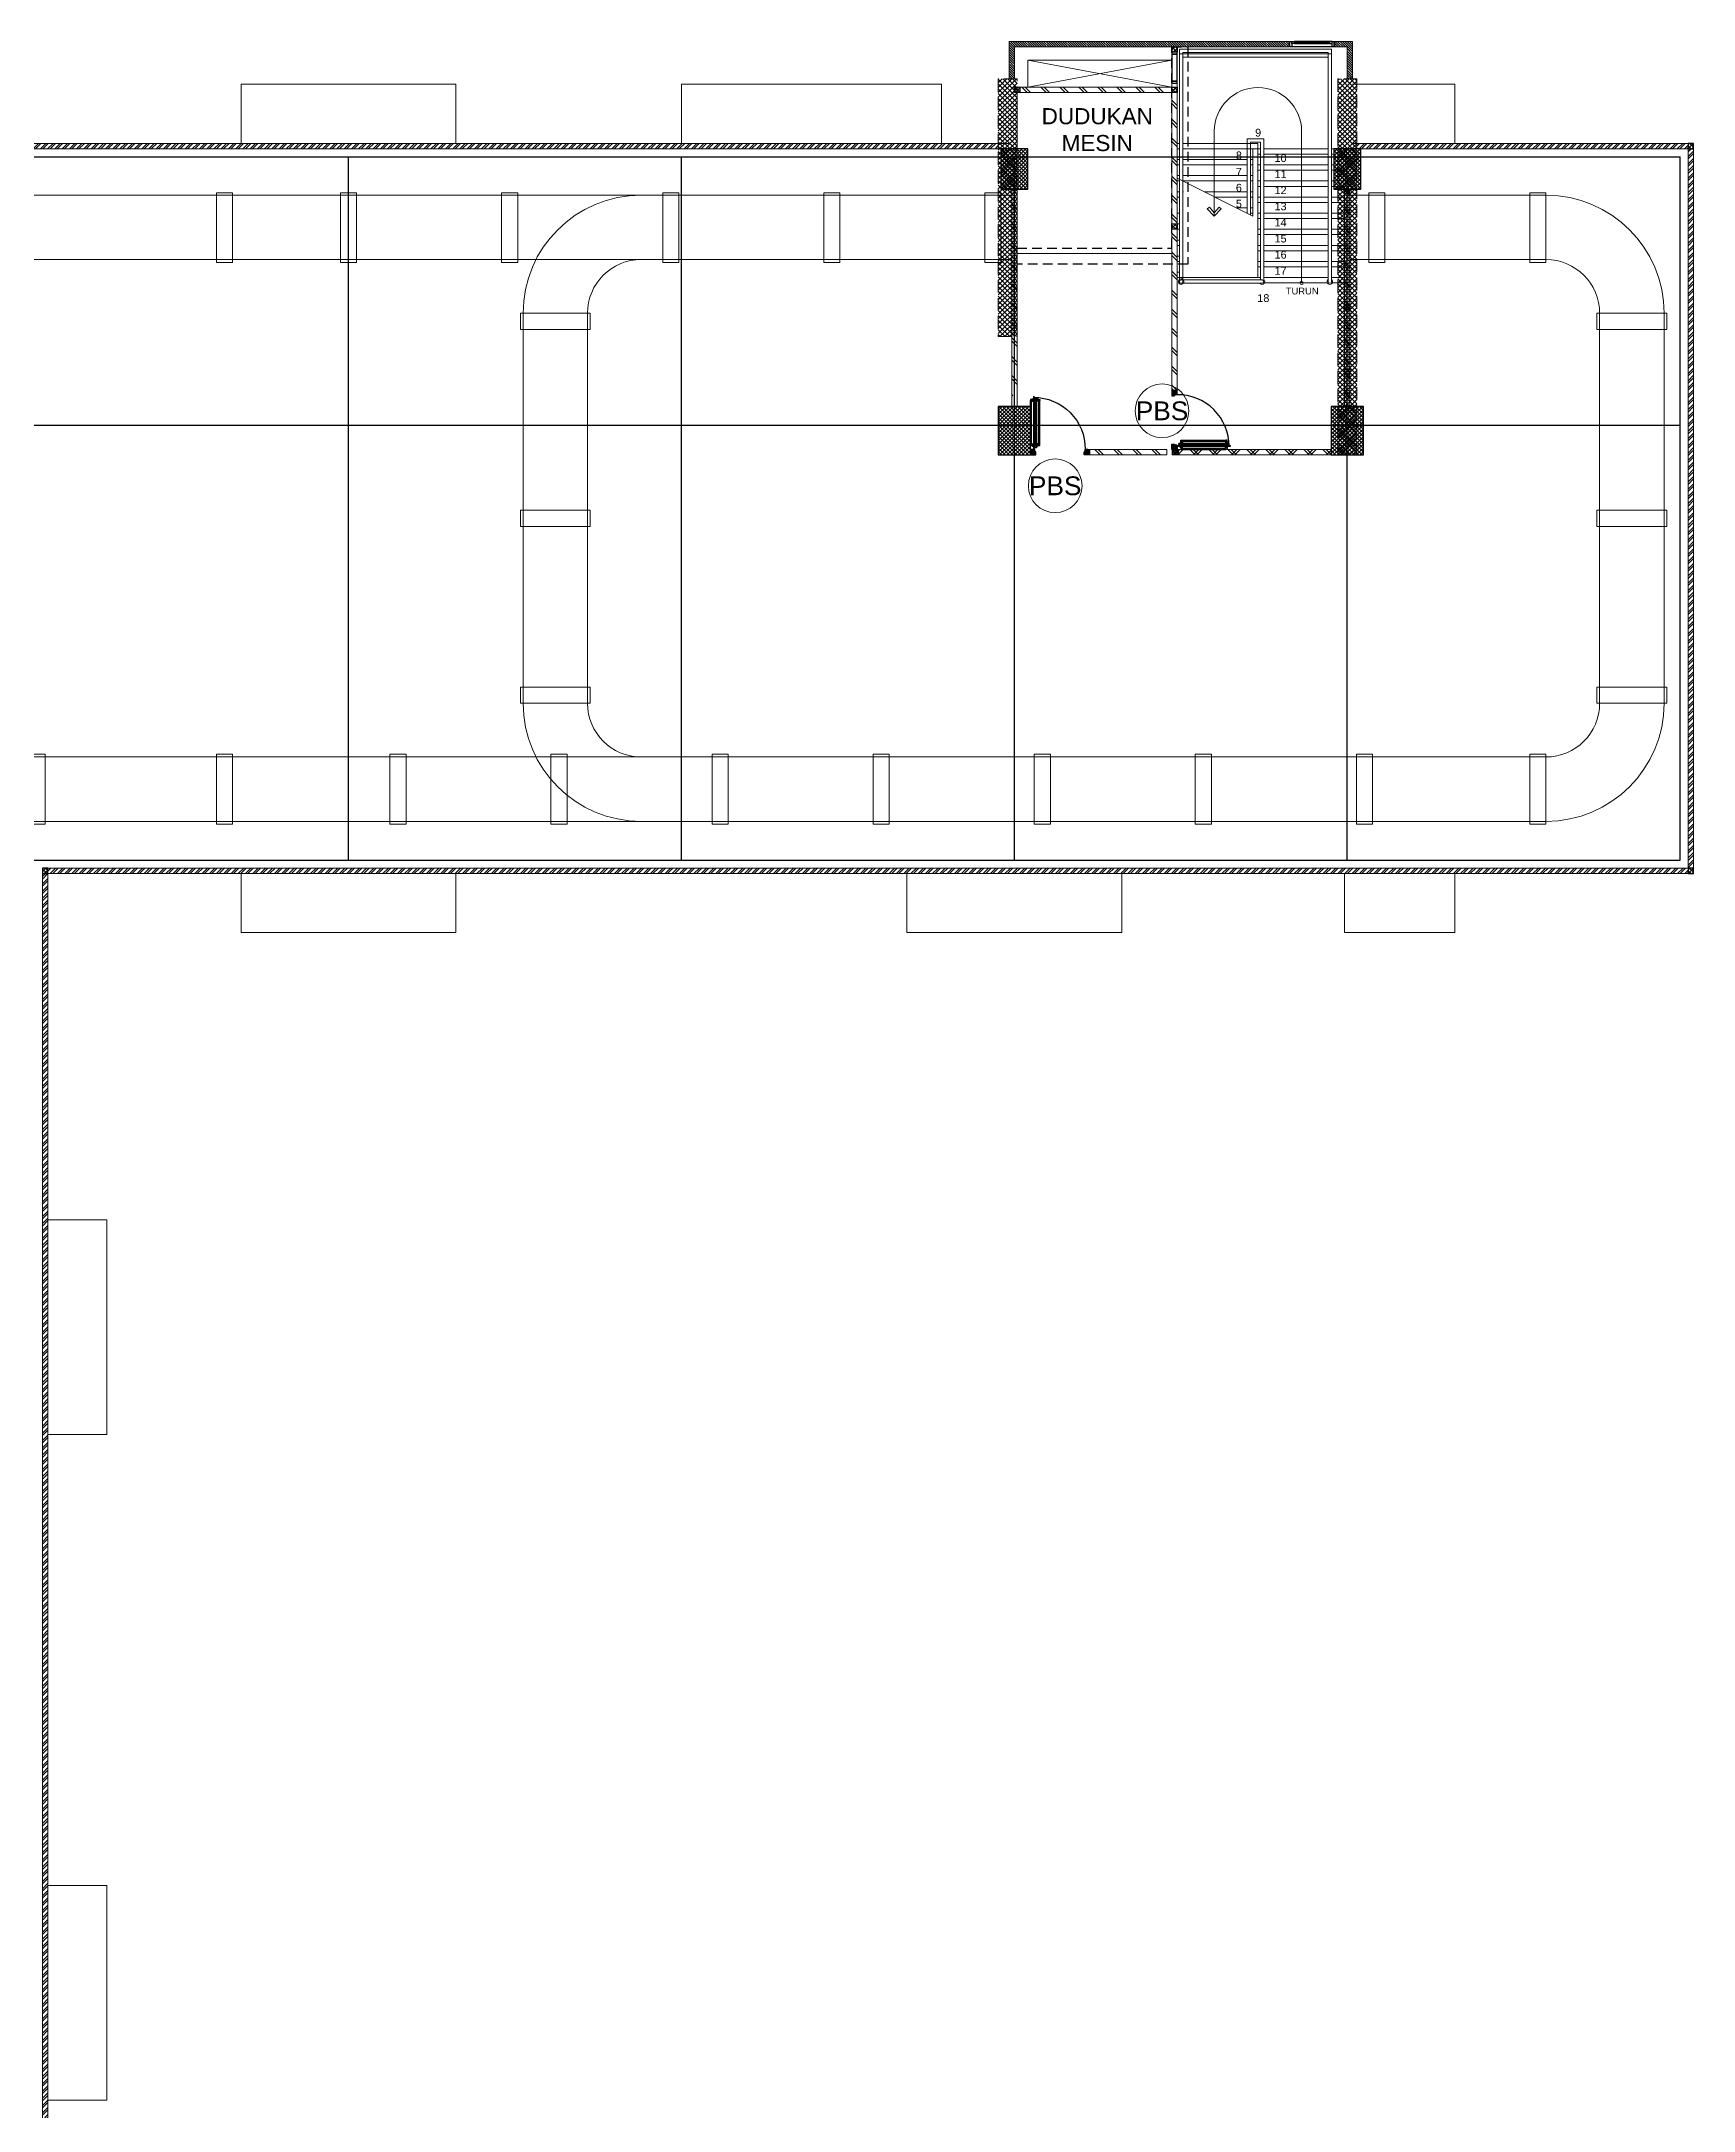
# Model space of a CAD drawing. Header units: millimetres. Extents: x -108 to 357, y -17 to 192.
# Drawn here: x 164.82 to 195.59, y 110.15 to 148.69 of the extents above; entities that cross this region are included whole.
import ezdxf
from ezdxf.enums import TextEntityAlignment as Align

# ---------------------------------------------------------------- set-up
doc = ezdxf.new("R2010")
doc.units = ezdxf.units.MM
doc.linetypes.add('ACAD_ISO02W100', pattern=[15, 12, -3])
doc.layers.get('defpoints').update_dxf_attribs({"color": 1})
for name, color, linetype, lineweight in [('ars', 11, 'Continuous', 0), ('ars @ 1', 11, 'Continuous', 0), ('ARSIR', 31, 'Continuous', 5), ('ATAP', 3, 'Continuous', 20), ('KACA', 151, 'Continuous', 5), ('KOL', 1, 'Continuous', 30), ('KOLOM', 4, 'Continuous', 9), ('lan', 7, 'Continuous', 15), ('NOT', 7, 'Continuous', 20), ('Stair', 7, 'Continuous', 15), ('tem', 5, 'Continuous', 20)]:
    doc.layers.add(name, color=color, linetype=linetype, lineweight=lineweight)
doc.layers.add('as', color=1, linetype='Continuous', plot=False)
for name, color, linetype in [('HID', 1, 'Continuous'), ('Kusen', 30, 'Continuous'), ('STL', 6, 'Continuous')]:
    doc.layers.add(name, color=color, linetype=linetype)
doc.layers.add('POLYLINE TPAK', color=4, linetype='Continuous', lineweight=20, plot=False)
doc.styles.add('RM25', font='arial.ttf')
doc.styles.add('S', font='simplex', dxfattribs={"width": 0.75})
doc.styles.get("Standard").update_dxf_attribs({"font": 'arial.ttf'})
pattern_1 = [(225, (1.1, 1e-06), (-0.014142, 0.014142), []), (135, (1.1, 1e-06), (0.014142, 0.014142), [])]
pattern_2 = [(315, (-2e-13, 1e-06), (0.014142, 0.014142), []), (45, (-2e-13, 1e-06), (-0.014142, 0.014142), [])]
pattern_3 = [(135, (-1551.91095, -401.8532), (0.176776695, 0.176776695), []), (135, (-1551.97345, -401.8532), (0.176776695, 0.176776695), [])]
pattern_4 = [(315, (30.75, -0.6), (-0.022097087, -0.022097087), [])]
pattern_5 = [(135, (24.8, 50.7), (0.0449013, 0.0449013), []), (45, (24.8, 50.7), (0.0449013, -0.0449013), [])]

# ---------------------------------------------------------------- blocks, each defined once
blk = doc.blocks.new('NAV')
blk.add_circle((0, -0.4), 0.4)
at = {"style": 'S', "width": 0.75, "flags": 4}
blk.add_attdef('AV', text='', height=0.3, dxfattribs=at).set_placement((0, -0.4), align=Align.MIDDLE)
blk = doc.blocks.new("k3'")
at = {"layer": 'ars'}
h = blk.add_hatch(dxfattribs=at)
h.set_pattern_fill('_USER', color=256, scale=0.05, angle=45, double=1, pattern_type=0)
h.set_pattern_definition([(45, (0, -4.975), (-0.03535534, 0.03535534), []), (135, (0, -4.975), (-0.03535534, -0.03535534), [])])
h.paths.add_polyline_path([(-0.25, -0.375), (0.25, -0.375), (0.25, 0.375), (-0.25, 0.375)])
at = {"layer": 'KOL'}
blk.add_lwpolyline([(-0.25, -0.375), (0.25, -0.375), (0.25, 0.375), (-0.25, 0.375)], close=True, dxfattribs=at)
blk = doc.blocks.new("k1'")
at = {"layer": 'ars'}
h = blk.add_hatch(dxfattribs=at)
h.set_pattern_fill('_USER', color=256, scale=0.05, angle=45, double=1, pattern_type=0)
h.set_pattern_definition([(45, (0, -5), (-0.03535534, 0.03535534), []), (135, (0, -5), (-0.03535534, -0.03535534), [])])
h.paths.add_polyline_path([(-0.3, -0.45), (0.3, -0.45), (0.3, 0.45), (-0.3, 0.45)])
at = {"layer": 'KOL'}
blk.add_lwpolyline([(-0.3, -0.45), (0.3, -0.45), (0.3, 0.45), (-0.3, 0.45)], close=True, dxfattribs=at)
blk = doc.blocks.new('K 10.10')
at = {"layer": 'ars'}
h = blk.add_hatch(dxfattribs=at)
h.set_pattern_fill('_USER', color=256, scale=0.05, angle=45, double=1, pattern_type=0)
h.set_pattern_definition([(45, (0, 0), (-0.035355339, 0.035355339), []), (135, (0, 0), (-0.035355339, -0.035355339), [])])
h.paths.add_polyline_path([(1560.538, 1380.407), (1560.638, 1380.407), (1560.638, 1380.507), (1560.538, 1380.507)])
at = {"layer": 'KOL'}
blk.add_lwpolyline([(1560.538, 1380.407), (1560.638, 1380.407), (1560.638, 1380.507), (1560.538, 1380.507)], close=True, dxfattribs=at)
blk = doc.blocks.new('D-P90')
at = {"layer": 'ars'}
h = blk.add_hatch(dxfattribs=at)
h.set_pattern_fill('ANSI37', color=256, scale=0.005, angle=-90, style=0)
h.set_pattern_definition([(45, (-1350.94906, -1248.591899), (0.01122532015, -0.01122532015), []), (315, (-1350.94906, -1248.591899), (-0.01122532015, -0.01122532015), [])])
h.paths.add_polyline_path([(0.009, -0.183, -0.414214), (0.01, -0.184), (0.01, -1.116, -0.414214), (0.009, -1.117), (-0.034, -1.117, 0.414214), (-0.037, -1.12), (-0.037, -1.142, -1), (-0.038, -1.142), (-0.038, -0.158, -1), (-0.037, -0.158), (-0.037, -0.181, 0.414214), (-0.034, -0.183)])
at = {"layer": 'as'}
for p, q in [((-0.04, -0.158), (-0.046, -0.158)), ((-0.042, -0.161), (-0.042, -0.155))]:
    blk.add_line(p, q, dxfattribs=at)
at = {"layer": 'HID'}
for p, q in [((-0.044, -0.125), (-0.092, -0.077)), ((-0.042, -0.123), (-0.091, -0.075)), ((-0.066, -0.147), (-0.023, -0.104)), ((-0.063, -0.147), (-0.023, -0.107)), ((0.966, -0.147), (0.923, -0.104)), ((0.963, -0.147), (0.923, -0.107)), ((0.942, -0.123), (0.991, -0.075)), ((0.944, -0.125), (0.992, -0.077))]:
    blk.add_line(p, q, dxfattribs=at)
for points in [[(-0.044, -0.125), (-0.044, -0.125), (-0.042, -0.123), (-0.042, -0.123)], [(0.944, -0.125), (0.944, -0.125), (0.942, -0.123), (0.942, -0.123)]]:
    blk.add_lwpolyline(points, dxfattribs=at)
at = {"layer": 'KOL'}
blk.add_line((0.97, -0.13), (0.97, -0.15), dxfattribs=at)
at = {"layer": 'Kusen', "ltscale": 2}
for p, q in [((-0.099, -0.221), (-0.099, -1.06)), ((-0.079, -0.241), (-0.079, -1.06)), ((-0.074, -0.211), (-0.04, -0.211)), ((-0.074, -0.221), (-0.074, -0.211)), ((-0.074, -0.251), (-0.074, -0.241)), ((-0.074, -0.251), (-0.04, -0.251)), ((-0.061, -0.251), (-0.061, -0.211)), ((-0.04, -0.251), (-0.04, -0.211)), ((0.046, -0.211), (0.012, -0.211)), ((0.012, -0.251), (0.012, -0.211)), ((0.046, -0.251), (0.012, -0.251)), ((0.033, -0.251), (0.033, -0.211)), ((0.046, -0.221), (0.046, -0.211)), ((0.046, -0.251), (0.046, -0.241)), ((0.053, -0.241), (0.053, -1.06)), ((0.073, -0.221), (0.073, -1.06)), ((-0.074, -1.05), (-0.04, -1.05)), ((-0.074, -1.05), (-0.074, -1.06)), ((-0.074, -1.08), (-0.074, -1.09)), ((-0.074, -1.09), (-0.04, -1.09)), ((-0.061, -1.05), (-0.061, -1.09)), ((-0.04, -1.05), (-0.04, -1.09)), ((0.046, -1.05), (0.012, -1.05)), ((0.012, -1.05), (0.012, -1.09)), ((0.046, -1.09), (0.012, -1.09)), ((0.033, -1.05), (0.033, -1.09)), ((0.046, -1.05), (0.046, -1.06)), ((0.046, -1.08), (0.046, -1.09))]:
    blk.add_line(p, q, dxfattribs=at)
at = {"layer": 'Kusen'}
for p, q in [((-0.042, -0.155), (-0.038, -0.156)), ((-0.042, -0.157), (-0.038, -0.158))]:
    blk.add_line(p, q, dxfattribs=at)
at = {"layer": 'Kusen', "ltscale": 2}
for points in [[(-0.099, -0.241), (-0.061, -0.241), (-0.061, -0.221), (-0.099, -0.221), (-0.099, -0.241)], [(0.073, -0.241), (0.033, -0.241), (0.033, -0.221), (0.073, -0.221), (0.073, -0.241)], [(-0.101, -1.06), (-0.061, -1.06), (-0.061, -1.08), (-0.101, -1.08), (-0.101, -1.06)], [(0.073, -1.06), (0.033, -1.06), (0.033, -1.08), (0.073, -1.08), (0.073, -1.06)]]:
    blk.add_lwpolyline(points, dxfattribs=at)
at = {"layer": 'Kusen'}
blk.add_circle((-0.042, -0.158), 0.001, dxfattribs=at)
for radius, start, end in [(0.0025, 75.7804, 11.3851), (0.961, 270, 0.4597)]:
    blk.add_arc((-0.042, -0.158), radius, start, end, dxfattribs=at)
at = {"layer": 'STL'}
for p, q in [((-0.038, -0.158), (-0.038, -1.142)), ((-0.037, -0.181), (-0.037, -0.158)), ((-0.034, -0.183), (0.009, -0.183)), ((0.01, -0.184), (0.01, -1.116)), ((-0.037, -1.12), (-0.037, -1.142)), ((-0.034, -1.117), (0.009, -1.117))]:
    blk.add_line(p, q, dxfattribs=at)
for points in [[(0, -0.1), (0, -0.103), (-0.019, -0.103, 0.414214), (-0.02, -0.105), (-0.02, -0.148, -0.414214), (-0.022, -0.15), (-0.068, -0.15, -0.414214), (-0.07, -0.148), (-0.07, -0.13), (-0.067, -0.13), (-0.067, -0.146, 0.414214), (-0.065, -0.147), (-0.024, -0.147, 0.414214), (-0.023, -0.146), (-0.023, -0.102, -0.414214), (-0.021, -0.1)], [(0.9, -0.1), (0.9, -0.103), (0.919, -0.103, -0.414214), (0.92, -0.105), (0.92, -0.148, 0.414214), (0.922, -0.15), (0.968, -0.15, 0.414214), (0.97, -0.148), (0.97, -0.13), (0.967, -0.13), (0.967, -0.146, -0.414214), (0.966, -0.147), (0.925, -0.147, -0.414214), (0.923, -0.146), (0.923, -0.102, 0.414214), (0.921, -0.1)]]:
    blk.add_lwpolyline(points, format="xyb", close=True, dxfattribs=at)
blk.add_lwpolyline([(0.009, -0.182), (-0.034, -0.182, -0.414214), (-0.035, -0.181), (-0.035, -0.158, 1), (-0.04, -0.158), (-0.04, -1.142, 1), (-0.035, -1.142), (-0.035, -1.12, -0.414214), (-0.034, -1.119), (0.009, -1.119, 0.414214), (0.012, -1.116), (0.012, -0.184)], format="xyb", dxfattribs=at)
for centre, radius, start, end in [((-0.038, -0.158), 0.00075, 0, 180), ((-0.034, -0.181), 0.0025, 180, 270), ((0.009, -0.184), 0.0025, 360, 90), ((0.009, -0.184), 0.001, 360, 90), ((-0.038, -1.142), 0.00075, 180, 0), ((-0.034, -1.12), 0.0025, 90, 180), ((0.009, -1.116), 0.001, 270, 0)]:
    blk.add_arc(centre, radius, start, end, dxfattribs=at)
blk = doc.blocks.new('PINTU DARURAT')
at = {"layer": 'ARSIR'}
h = blk.add_hatch(dxfattribs=at)
h.set_pattern_fill('_USER', color=256, scale=0.02, angle=315, style=0, double=1, pattern_type=0)
h.set_pattern_definition(pattern_2)
edge = h.paths.add_edge_path()
edge.add_line((0, 0), (0.1, 0))
edge.add_line((0.1, 0), (0.1, 0.05))
edge.add_line((0.1, 0.05), (0.077, 0.05))
edge.add_line((0.077, 0.05), (0.077, 0.096))
edge.add_arc((0.076, 0.096), 0.0015, 360, 450)
edge.add_line((0.075, 0.097), (0.035, 0.097))
edge.add_arc((0.035, 0.096), 0.0015, 90, 180)
edge.add_line((0.033, 0.096), (0.033, 0.08))
edge.add_line((0.033, 0.08), (0.03, 0.08))
edge.add_line((0.03, 0.08), (0.03, 0.1))
edge.add_line((0.03, 0.1), (0, 0.1))
edge.add_line((0, 0.1), (0, 0))
h = blk.add_hatch(dxfattribs=at)
h.set_pattern_fill('_USER', color=256, scale=0.02, angle=315, style=0, double=1, pattern_type=0)
h.set_pattern_definition(pattern_2)
edge = h.paths.add_edge_path()
edge.add_line((0, 0), (0.1, 0))
edge.add_line((0.1, 0), (0.1, 0.05))
edge.add_line((0.1, 0.05), (0.077, 0.05))
edge.add_line((0.077, 0.05), (0.077, 0.096))
edge.add_arc((0.076, 0.096), 0.0015, 360, 450)
edge.add_line((0.075, 0.097), (0.035, 0.097))
edge.add_arc((0.035, 0.096), 0.0015, 90, 180)
edge.add_line((0.033, 0.096), (0.033, 0.08))
edge.add_line((0.033, 0.08), (0.03, 0.08))
edge.add_line((0.03, 0.08), (0.03, 0.1))
edge.add_line((0.03, 0.1), (0, 0.1))
edge.add_line((0, 0.1), (0, 0))
h = blk.add_hatch(dxfattribs=at)
h.set_pattern_fill('_USER', color=256, scale=0.02, angle=315, style=0, double=1, pattern_type=0)
h.set_pattern_definition(pattern_1)
edge = h.paths.add_edge_path()
edge.add_line((1.1, 0), (1, 0))
edge.add_line((1, 0), (1, 0.05))
edge.add_line((1, 0.05), (1.023, 0.05))
edge.add_line((1.023, 0.05), (1.023, 0.096))
edge.add_arc((1.024, 0.096), 0.0015, -630, -540, ccw=False)
edge.add_line((1.024, 0.097), (1.065, 0.097))
edge.add_arc((1.065, 0.096), 0.0015, -360, -270, ccw=False)
edge.add_line((1.067, 0.096), (1.067, 0.08))
edge.add_line((1.067, 0.08), (1.07, 0.08))
edge.add_line((1.07, 0.08), (1.07, 0.1))
edge.add_line((1.07, 0.1), (1.1, 0.1))
edge.add_line((1.1, 0.1), (1.1, 0))
h = blk.add_hatch(dxfattribs=at)
h.set_pattern_fill('_USER', color=256, scale=0.02, angle=315, style=0, double=1, pattern_type=0)
h.set_pattern_definition(pattern_1)
edge = h.paths.add_edge_path()
edge.add_line((1.1, 0), (1, 0))
edge.add_line((1, 0), (1, 0.05))
edge.add_line((1, 0.05), (1.023, 0.05))
edge.add_line((1.023, 0.05), (1.023, 0.096))
edge.add_arc((1.024, 0.096), 0.0015, -630, -540, ccw=False)
edge.add_line((1.024, 0.097), (1.065, 0.097))
edge.add_arc((1.065, 0.096), 0.0015, -360, -270, ccw=False)
edge.add_line((1.067, 0.096), (1.067, 0.08))
edge.add_line((1.067, 0.08), (1.07, 0.08))
edge.add_line((1.07, 0.08), (1.07, 0.1))
edge.add_line((1.07, 0.1), (1.1, 0.1))
edge.add_line((1.1, 0.1), (1.1, 0))
at = {"layer": 'KOL'}
blk.add_line((1.1, 0.1), (1.1, 0), dxfattribs=at)
blk.add_line((1.1, 0.1), (1.1, 0), dxfattribs=at)
blk.add_line((1.1, 0.1), (1.1, 0), dxfattribs=at)
blk.add_line((1.1, 0.1), (1.1, 0), dxfattribs=at)
for points in [[(0, 0), (0.1, 0), (0.1, 0.05), (0.077, 0.05), (0.077, 0.096, 0.414214), (0.075, 0.097), (0.035, 0.097, 0.414214), (0.033, 0.096), (0.033, 0.08), (0.03, 0.08), (0.03, 0.1), (0, 0.1)], [(0, 0), (0.1, 0), (0.1, 0.05), (0.077, 0.05), (0.077, 0.096, 0.414214), (0.075, 0.097), (0.035, 0.097, 0.414214), (0.033, 0.096), (0.033, 0.08), (0.03, 0.08), (0.03, 0.1), (0, 0.1)], [(1.1, 0), (1, 0), (1, 0.05), (1.023, 0.05), (1.023, 0.096, -0.414214), (1.024, 0.097), (1.065, 0.097, -0.414214), (1.067, 0.096), (1.067, 0.08), (1.07, 0.08), (1.07, 0.1), (1.1, 0.1)], [(1.1, 0), (1, 0), (1, 0.05), (1.023, 0.05), (1.023, 0.096, -0.414214), (1.024, 0.097), (1.065, 0.097, -0.414214), (1.067, 0.096), (1.067, 0.08), (1.07, 0.08), (1.07, 0.1), (1.1, 0.1)]]:
    blk.add_lwpolyline(points, format="xyb", close=True, dxfattribs=at)
at = {"layer": 'Kusen', "xscale": -1, "rotation": 180}
blk.add_blockref('D-P90', (0.1, -0.05), dxfattribs=at)
blk = doc.blocks.new('T. J2')
at = {"layer": 'KACA', "color": 141}
blk.add_lwpolyline([(-0.379, 0.077), (0.291, 0.077), (0.291, 0.082), (-0.379, 0.082)], close=True, dxfattribs=at)
at = {"layer": 'Kusen'}
for p, q in [((-0.419, 0), (0.331, 0)), ((-0.369, 0.1), (0.281, 0.1)), ((0.281, 0.06), (-0.369, 0.06))]:
    blk.add_line(p, q, dxfattribs=at)
for points in [[(-0.459, 0), (-0.419, 0), (-0.419, 0.1), (-0.459, 0.1)], [(0.331, 0), (0.371, 0), (0.371, 0.1), (0.331, 0.1)]]:
    blk.add_lwpolyline(points, close=True, dxfattribs=at)
for points in [[(-0.369, 0.077), (-0.369, 0.06), (-0.419, 0.06), (-0.419, 0.1), (-0.369, 0.1), (-0.369, 0.082), (-0.379, 0.082), (-0.379, 0.077), (-0.369, 0.077)], [(0.281, 0.077), (0.281, 0.06), (0.331, 0.06), (0.331, 0.1), (0.281, 0.1), (0.281, 0.082), (0.291, 0.082), (0.291, 0.077), (0.281, 0.077)]]:
    blk.add_lwpolyline(points, dxfattribs=at)
blk = doc.blocks.new('P.SHAFT')
for points in [[(-0.05, 0.54), (-0.05, 0.58), (0.05, 0.58), (0.05, 0.54)], [(-0.05, 0.04), (-0.05, 0.54), (0.05, 0.54), (0.05, 0.04)], [(-0.05, 0), (-0.05, 0.04), (0.05, 0.04), (0.05, 0)]]:
    blk.add_lwpolyline(points, close=True)
blk = doc.blocks.new('A.ATAP')
at = {"layer": 'ars'}
h = blk.add_hatch(dxfattribs=at)
h.set_pattern_fill('ANSI31', color=256, scale=0.25, style=0)
h.set_pattern_definition([(315, (24.700002, -0.6), (-0.022097087, -0.022097087), [])])
h.paths.add_polyline_path([(24.8, 57.7), (24.7, 57.7), (24.7, 58.4), (29.92, 58.4), (29.92, 58.3), (24.8, 58.3)])
h = blk.add_hatch(dxfattribs=at)
h.set_pattern_fill('ANSI31', color=256, scale=0.25, style=0)
h.set_pattern_definition(pattern_4)
h.paths.add_polyline_path([(31.1, 57.7), (31, 57.7), (31, 58.3), (30.75, 58.3), (30.75, 58.4), (31.1, 58.4)])
h = blk.add_hatch(dxfattribs=at)
h.set_pattern_fill('ANSI31', color=256, scale=0.25, style=0)
h.set_pattern_definition(pattern_4)
edge = h.paths.add_edge_path()
edge.add_line((31.1, 57.7), (31.1, 58.4))
edge.add_line((31.1, 58.4), (30.75, 58.4))
edge.add_line((30.75, 58.4), (30.75, 58.3))
edge.add_line((30.75, 58.3), (31, 58.3))
edge.add_line((31, 58.3), (31, 57.7))
edge.add_line((31, 57.7), (31.1, 57.7))
h = blk.add_hatch(dxfattribs=at)
h.set_pattern_fill('ANSI37', color=256, scale=0.02, style=0)
h.set_pattern_definition(pattern_5)
h.paths.add_polyline_path([(24.85, 52.9), (24.5, 52.9), (24.5, 57.7), (24.85, 57.7)])
h = blk.add_hatch(dxfattribs=at)
h.set_pattern_fill('ANSI37', color=256, scale=0.02, style=0)
h.set_pattern_definition(pattern_5)
h.paths.add_polyline_path([(30.825, 50.7), (31.175, 50.7), (31.175, 57.7), (30.825, 57.7)])
h = blk.add_hatch(dxfattribs=at)
h.set_pattern_fill('ANSI32', color=256, scale=0.01, style=0)
h.set_pattern_definition([(45, (-24.5, 56.39997), (-0.06735192, 0.06735192), []), (45, (-24.4551, 56.39997), (-0.06735192, 0.06735192), [])])
h.paths.add_polyline_path([(24.5, 56.4), (24.5, 56.5), (-24.5, 56.5), (-24.5, 56.4)])
h = blk.add_hatch(dxfattribs=at)
h.set_pattern_fill('ANSI32', color=256, scale=0.01, style=0)
h.set_pattern_definition([(45, (31.17496, 56.399965), (-0.0673519, 0.0673519), []), (45, (31.21986, 56.399965), (-0.0673519, 0.0673519), [])])
h.paths.add_polyline_path([(37.35, 56.5), (31.175, 56.5), (31.175, 56.4), (37.35, 56.4)])
h = blk.add_hatch(dxfattribs=at)
h.set_pattern_fill('ANSI32', color=256, scale=0.01, style=0)
h.set_pattern_definition([(225, (37.45003, 56.4), (-0.0673519, 0.0673519), []), (225, (37.45003, 56.3551), (-0.0673519, 0.0673519), [])])
h.paths.add_polyline_path([(37.45, 56.4), (37.35, 56.4), (37.35, 43), (37.45, 43)])
h = blk.add_hatch(dxfattribs=at)
h.set_pattern_fill('TEMBOK', color=256, scale=0.25)
h.set_pattern_definition([(135, (24.8, -1.02), (0.1767767, 0.1767767), []), (135, (24.7375, -1.02), (0.1767767, 0.1767767), [])])
h.paths.add_polyline_path([(24.75, 53.87), (24.85, 53.87), (24.85, 55.65), (24.75, 55.65)])
h = blk.add_hatch(dxfattribs=at)
h.set_pattern_fill('TEMBOK', color=256, scale=0.25)
h.set_pattern_definition([(135, (24.8, 1.45), (0.1767767, 0.1767767), []), (135, (24.7375, 1.45), (0.1767767, 0.1767767), [])])
h.paths.add_polyline_path([(24.75, 51.8), (24.85, 51.8), (24.85, 53.97), (24.75, 53.97)])
h = blk.add_hatch(dxfattribs=at)
h.set_pattern_fill('ANSI32', color=256, scale=0.01, style=0)
h.set_pattern_definition([(44.98015, (6.68938, 12.35), (0.06732858, -0.06737525), []), (44.98015, (6.6894, 12.3949), (0.06732858, -0.06737525), [])])
h.paths.add_polyline_path([(6.7, 13.6), (6.8, 13.6), (6.8, 42.9), (6.7, 42.9)])
h = blk.add_hatch(dxfattribs=at)
h.set_pattern_fill('ANSI32', color=256, scale=0.01, style=0)
h.set_pattern_definition([(45, (6.8, 42.9), (-0.06735192, 0.06735192), []), (45, (6.8449, 42.9), (-0.06735192, 0.06735192), [])])
h.paths.add_polyline_path([(37.35, 42.9), (37.35, 43), (6.8, 43), (6.8, 42.9)])
at = {"layer": 'ars @ 1'}
h = blk.add_hatch(dxfattribs=at)
h.set_pattern_fill('TEMBOK', color=256, scale=0.25)
h.set_pattern_definition([(135, (-2, 56.505), (0.1767767, 0.1767767), []), (135, (-2.0625, 56.505), (0.1767767, 0.1767767), [])])
h.paths.add_polyline_path([(24.9, 57.55), (24.9, 57.45), (27.638, 57.45), (27.638, 57.55)])
h = blk.add_hatch(dxfattribs=at)
h.set_pattern_fill('TEMBOK', color=256, scale=0.25)
h.set_pattern_definition([(135, (-1551.81878, -401.8532), (0.176776695, 0.176776695), []), (135, (-1551.88128, -401.8532), (0.176776695, 0.176776695), [])])
h.paths.add_polyline_path([(27.73, 51.9), (27.83, 51.9), (27.83, 57.45), (27.73, 57.45)])
h = blk.add_hatch(dxfattribs=at)
h.set_pattern_fill('TEMBOK', color=256, scale=0.25)
h.set_pattern_definition([(135, (0.2672, -0.72464), (0.1767767, 0.1767767), []), (135, (0.2047, -0.72464), (0.1767767, 0.1767767), [])])
h.paths.add_polyline_path([(31.05, 53.5), (30.95, 53.5), (30.95, 55.65), (31.05, 55.65)])
h = blk.add_hatch(dxfattribs=at)
h.set_pattern_fill('TEMBOK', color=256, scale=0.25)
h.set_pattern_definition([(135, (0.2672, 1.37536), (0.1767767, 0.1767767), []), (135, (0.2047, 1.37536), (0.1767767, 0.1767767), [])])
h.paths.add_polyline_path([(31.05, 52.3), (30.95, 52.3), (30.95, 53.4), (31.05, 53.4)])
h = blk.add_hatch(dxfattribs=at)
h.set_pattern_fill('TEMBOK', color=256, scale=0.25)
h.set_pattern_definition([(135, (0.2672, 1.87536), (0.1767767, 0.1767767), []), (135, (0.2047, 1.87536), (0.1767767, 0.1767767), [])])
h.paths.add_polyline_path([(31.05, 51.6), (30.95, 51.6), (30.95, 52.2), (31.05, 52.2)])
h = blk.add_hatch(dxfattribs=at)
h.set_pattern_fill('TEMBOK', color=256, scale=0.25)
h.set_pattern_definition(pattern_3)
h.paths.add_polyline_path([(27.638, 50.7), (27.638, 50.8), (26.2, 50.8), (26.2, 50.7)])
h = blk.add_hatch(dxfattribs=at)
h.set_pattern_fill('TEMBOK', color=256, scale=0.25)
h.set_pattern_definition([(45, (1551.91095, -401.8532), (-0.176776695, 0.176776695), []), (45, (1551.97345, -401.8532), (-0.176776695, 0.176776695), [])])
h.paths.add_polyline_path([(30.7, 50.7), (30.7, 50.8), (27.738, 50.8), (27.738, 50.7)])
h = blk.add_hatch(dxfattribs=at)
h.set_pattern_fill('TEMBOK', color=256, scale=0.25)
h.set_pattern_definition(pattern_3)
h.paths.add_polyline_path([(30.7, 50.7), (30.7, 50.8), (27.738, 50.8), (27.738, 50.7)])
blk.add_lwpolyline([(29.243, 55.147), (27.83, 55.853)])
at = {"layer": 'ars'}
for p, q in [((27.874, 58.256), (27.874, 55.117)), ((27.874, 58.256), (30.706, 58.256)), ((30.706, 58.256), (30.706, 53.925)), ((27.874, 58.17), (27.874, 55.831)), ((27.874, 58.17), (30.706, 58.17)), ((27.936, 58.194), (27.936, 55.145)), ((27.936, 58.194), (30.644, 58.194)), ((27.936, 58.108), (27.936, 55.8)), ((27.936, 58.108), (30.644, 58.108)), ((30.644, 58.194), (30.644, 53.925)), ((30.644, 58.108), (30.644, 53.925)), ((30.706, 58.17), (30.706, 53.925)), ((27.83, 56.5), (27.874, 56.5)), ((27.83, 56.5), (27.874, 56.5)), ((27.936, 56.5), (29.136, 56.5)), ((29.107, 56.5), (29.337, 56.5)), ((29.136, 56.584), (29.444, 56.584)), ((29.136, 56.584), (29.136, 55.2)), ((29.199, 56.521), (29.381, 56.521)), ((29.199, 56.521), (29.199, 55.169)), ((29.337, 56.4), (29.337, 56.5)), ((29.337, 56.3), (29.381, 56.3)), ((29.381, 56.521), (29.381, 53.956)), ((29.444, 56.584), (29.444, 53.925)), ((29.444, 56.3), (30.644, 56.3)), ((30.706, 56.3), (30.75, 56.3)), ((30.706, 56.3), (30.75, 56.3)), ((27.83, 56.2), (27.874, 56.2)), ((27.83, 56.2), (27.874, 56.2)), ((27.83, 55.9), (27.874, 55.9)), ((27.83, 55.9), (27.874, 55.9)), ((27.936, 56.2), (29.136, 56.2)), ((27.936, 55.9), (29.136, 55.9)), ((29.199, 56.2), (29.243, 56.2)), ((29.199, 55.9), (29.243, 55.9)), ((29.337, 56), (29.381, 56)), ((29.444, 56), (30.644, 56)), ((30.706, 56), (30.825, 56)), ((30.706, 56), (30.95, 56)), ((27.83, 55.6), (27.874, 55.6)), ((27.936, 55.6), (27.949, 55.6)), ((28.336, 55.6), (29.136, 55.6)), ((29.199, 55.6), (29.243, 55.6)), ((29.337, 55.7), (29.381, 55.7)), ((29.444, 55.7), (30.644, 55.7)), ((30.706, 55.7), (30.825, 55.7)), ((30.706, 55.7), (30.95, 55.7)), ((27.874, 55.267), (27.874, 53.925)), ((27.936, 55.295), (27.936, 53.925)), ((28.936, 55.3), (29.136, 55.3)), ((29.199, 55.3), (29.243, 55.3)), ((29.337, 55.4), (29.381, 55.4)), ((29.444, 55.4), (30.644, 55.4)), ((30.706, 55.4), (30.825, 55.4)), ((30.706, 55.4), (30.95, 55.4)), ((27.83, 55), (27.874, 55)), ((29.337, 55.1), (29.381, 55.1)), ((29.337, 54.8), (29.381, 54.8)), ((29.444, 55.1), (30.644, 55.1)), ((29.444, 54.8), (30.644, 54.8)), ((30.706, 55.1), (30.825, 55.1)), ((30.706, 55.1), (30.95, 55.1)), ((30.706, 54.8), (30.825, 54.8)), ((30.706, 54.8), (30.95, 54.8)), ((27.83, 54.7), (27.874, 54.7)), ((27.83, 54.4), (27.874, 54.4)), ((29.337, 54.5), (29.381, 54.5)), ((29.444, 54.5), (30.644, 54.5)), ((30.706, 54.5), (30.825, 54.5)), ((30.706, 54.5), (30.95, 54.5)), ((27.83, 54.1), (27.874, 54.1)), ((29.337, 54.2), (29.381, 54.2)), ((29.444, 54.2), (30.644, 54.2)), ((30.706, 54.2), (30.825, 54.2)), ((30.706, 54.2), (30.95, 54.2)), ((27.904, 53.956), (29.412, 53.956)), ((27.905, 53.894), (29.412, 53.894)), ((29.444, 53.9), (30.63, 53.9)), ((30.72, 53.9), (30.825, 53.9)), ((30.72, 53.9), (30.95, 53.9))]:
    blk.add_line(p, q, dxfattribs=at)
for centre, radius, start, end in [((27.905, 53.925), 0.0512, 37.5719, 322.4281), ((27.905, 53.925), 0.0512, 127.5719, 52.4281), ((27.905, 53.925), 0.0512, 37.5719, 52.4281), ((29.412, 53.925), 0.0512, 217.5719, 52.4281), ((30.675, 53.925), 0.0512, 127.5719, 52.4281), ((30.675, 53.925), 0.0512, 127.5719, 52.4281), ((27.905, 53.925), 0.0313, 90.5406, 270.749), ((27.905, 53.925), 0.0312, 180, 0), ((29.412, 53.925), 0.0312, 270, 90), ((30.675, 53.925), 0.0312, 180, 0), ((30.675, 53.925), 0.0312, 180, 0)]:
    blk.add_arc(centre, radius, start, end, dxfattribs=at)
at = {"layer": 'as'}
for p, q in [((-37.2, 56.25), (37.2, 56.25)), ((12.4, 43.15), (12.4, 56.25)), ((18.6, 43.15), (18.6, 56.25)), ((24.8, 43.15), (24.8, 56.25)), ((31, 43.15), (31, 56.25)), ((37.2, 43.15), (37.2, 56.25)), ((-37.2, 51.25), (37.2, 51.25)), ((-37.2, 51.25), (37.2, 51.25)), ((-37.2, 43.15), (37.2, 43.15))]:
    blk.add_line(p, q, dxfattribs=at)
at = {"layer": 'ATAP'}
for p, q in [((18.6, 57.6), (23.44, 57.6)), ((18.6, 56.5), (18.6, 57.6)), ((23.44, 57.6), (23.44, 56.5)), ((33, 57.6), (31.1, 57.6)), ((33, 56.5), (33, 57.6)), ((24.7, 56.5), (-24.5, 56.5)), ((37.45, 56.5), (31.1, 56.5)), ((37.45, 42.9), (37.45, 56.5)), ((24.75, 55.536), (6.359, 55.536)), ((34.7, 55.536), (31.05, 55.536)), ((24.75, 54.336), (-24.75, 54.336)), ((34.7, 54.336), (31.05, 54.336)), ((15.65, 53.336), (15.65, 46.071)), ((16.85, 53.336), (16.85, 46.071)), ((35.7, 46.071), (35.7, 53.336)), ((36.9, 46.071), (36.9, 53.336)), ((6.25, 45.071), (34.7, 45.071)), ((6.45, 43.871), (34.7, 43.871)), ((6.8, 42.9), (37.45, 42.9)), ((6.8, 13.6), (6.8, 42.9))]:
    blk.add_line(p, q, dxfattribs=at)
for points in [[(10.4, 56.5), (10.4, 57.6), (14.4, 57.6), (14.4, 56.5)], [(10.4, 42.9), (10.4, 41.8), (14.4, 41.8), (14.4, 42.9)], [(22.8, 42.9), (22.8, 41.8), (26.8, 41.8), (26.8, 42.9)], [(33, 42.9), (33, 41.8), (30.95, 41.8), (30.95, 42.9)], [(6.8, 36.45), (7.9, 36.45), (7.9, 32.45), (6.8, 32.45)], [(6.8, 20.05), (7.9, 20.05), (7.9, 24.05), (6.8, 24.05)]]:
    blk.add_lwpolyline(points, dxfattribs=at)
for points in [[(9.941, 55.579), (9.941, 54.279), (10.241, 54.279), (10.241, 55.579)], [(12.25, 55.579), (12.25, 54.279), (12.55, 54.279), (12.55, 55.579)], [(15.25, 55.579), (15.25, 54.279), (15.55, 54.279), (15.55, 55.579)], [(18.25, 55.579), (18.25, 54.279), (18.55, 54.279), (18.55, 55.579)], [(21.25, 55.579), (21.25, 54.279), (21.55, 54.279), (21.55, 55.579)], [(24.25, 55.579), (24.25, 54.279), (24.55, 54.279), (24.55, 55.579)], [(31.4, 55.579), (31.4, 54.279), (31.7, 54.279), (31.7, 55.579)], [(34.4, 55.579), (34.4, 54.279), (34.7, 54.279), (34.7, 55.579)], [(15.6, 53.036), (16.9, 53.036), (16.9, 53.336), (15.6, 53.336)], [(36.95, 53.336), (35.65, 53.336), (35.65, 53.036), (36.95, 53.036)], [(15.6, 49.366), (16.9, 49.366), (16.9, 49.666), (15.6, 49.666)], [(36.95, 49.666), (35.65, 49.666), (35.65, 49.366), (36.95, 49.366)], [(15.6, 46.071), (16.9, 46.071), (16.9, 46.371), (15.6, 46.371)], [(36.95, 46.371), (35.65, 46.371), (35.65, 46.071), (36.95, 46.071)], [(6.45, 43.821), (6.45, 45.121), (6.75, 45.121), (6.75, 43.821)], [(9.941, 43.821), (9.941, 45.121), (10.241, 45.121), (10.241, 43.821)], [(13.17, 43.821), (13.17, 45.121), (13.47, 45.121), (13.47, 43.821)], [(16.17, 43.821), (16.17, 45.121), (16.47, 45.121), (16.47, 43.821)], [(19.17, 43.821), (19.17, 45.121), (19.47, 45.121), (19.47, 43.821)], [(22.17, 43.821), (22.17, 45.121), (22.47, 45.121), (22.47, 43.821)], [(25.17, 43.821), (25.17, 45.121), (25.47, 45.121), (25.47, 43.821)], [(28.17, 43.821), (28.17, 45.121), (28.47, 45.121), (28.47, 43.821)], [(31.17, 43.821), (31.17, 45.121), (31.47, 45.121), (31.47, 43.821)], [(34.4, 43.821), (34.4, 45.121), (34.7, 45.121), (34.7, 43.821)]]:
    blk.add_lwpolyline(points, close=True, dxfattribs=at)
for centre, radius, start, end in [((17.85, 53.336), 2.2, 90, 180), ((34.7, 53.336), 2.2, 0, 90), ((17.85, 53.336), 1, 90, 180), ((34.7, 53.336), 1, 0, 90), ((17.85, 46.071), 2.2, 180, 270), ((17.85, 46.071), 1, 180, 270), ((34.7, 46.071), 2.2, 270, 0), ((34.7, 46.071), 1, 270, 0)]:
    blk.add_arc(centre, radius, start, end, dxfattribs=at)
at = {"layer": 'defpoints', "color": 3, "linetype": 'ACAD_ISO02W100', "ltscale": 0.015}
blk.add_lwpolyline([(24.85, 54.25), (24.85, 54.55), (27.73, 54.55), (27.73, 58.3), (27.73, 58.3), (28.03, 58.3), (28.03, 54.25), (24.85, 54.25)], dxfattribs=at)
at = {"layer": 'KOLOM', "linetype": 'ACAD_ISO02W100', "ltscale": 0.02}
for points in [[(24.5, 52.9), (24.85, 52.9), (24.85, 57.7), (24.5, 57.7)], [(30.825, 50.7), (31.175, 50.7), (31.175, 57.7), (30.825, 57.7)]]:
    blk.add_lwpolyline(points, close=True, dxfattribs=at)
at = {"layer": 'lan', "linetype": 'Continuous'}
for p, q in [((27.73, 58.05), (25.05, 58.05)), ((25.05, 58.05), (25.05, 57.55))]:
    blk.add_line(p, q, dxfattribs=at)
at = {"layer": 'lan'}
for p, q in [((28.523, 55.147), (28.523, 56.727)), ((30.149, 56.727), (30.149, 53.9)), ((27.83, 56.4), (27.874, 56.4)), ((27.83, 56.4), (27.874, 56.4)), ((27.936, 56.4), (29.136, 56.4)), ((29.107, 56.4), (29.381, 56.4)), ((29.199, 56.4), (29.243, 56.4)), ((29.243, 56.4), (29.243, 55.147)), ((29.337, 56.4), (29.381, 56.4)), ((29.337, 56.4), (29.337, 54)), ((29.444, 56.4), (30.644, 56.4)), ((30.706, 56.4), (30.75, 56.4)), ((30.706, 56.4), (30.75, 56.4)), ((27.83, 56.1), (27.874, 56.1)), ((27.83, 56.1), (27.874, 56.1)), ((27.936, 56.1), (29.136, 56.1)), ((29.199, 56.1), (29.243, 56.1)), ((29.337, 56.1), (29.381, 56.1)), ((29.444, 56.1), (30.644, 56.1)), ((30.706, 56.1), (30.75, 56.1)), ((30.706, 56.1), (30.75, 56.1)), ((27.83, 55.8), (27.874, 55.8)), ((27.936, 55.8), (29.136, 55.8)), ((29.199, 55.8), (29.243, 55.8)), ((29.337, 55.8), (29.381, 55.8)), ((29.444, 55.8), (30.644, 55.8)), ((30.706, 55.8), (30.825, 55.8)), ((30.706, 55.8), (30.95, 55.8)), ((27.83, 55.5), (27.874, 55.5)), ((27.83, 55.2), (27.874, 55.2)), ((28.536, 55.5), (29.136, 55.5)), ((29.199, 55.5), (29.243, 55.5)), ((29.199, 55.2), (29.243, 55.2)), ((29.337, 55.5), (29.381, 55.5)), ((29.337, 55.2), (29.381, 55.2)), ((29.444, 55.5), (30.644, 55.5)), ((29.444, 55.2), (30.644, 55.2)), ((30.706, 55.5), (30.825, 55.5)), ((30.706, 55.5), (30.95, 55.5)), ((30.706, 55.2), (30.825, 55.2)), ((30.706, 55.2), (30.95, 55.2)), ((27.83, 54.9), (27.874, 54.9)), ((29.337, 54.9), (29.381, 54.9)), ((29.444, 54.9), (30.644, 54.9)), ((30.706, 54.9), (30.825, 54.9)), ((30.706, 54.9), (30.95, 54.9)), ((27.83, 54.6), (27.874, 54.6)), ((29.337, 54.6), (29.381, 54.6)), ((29.444, 54.6), (30.644, 54.6)), ((30.706, 54.6), (30.825, 54.6)), ((30.706, 54.6), (30.95, 54.6)), ((27.83, 54.3), (27.874, 54.3)), ((27.83, 54), (29.136, 54)), ((27.83, 54), (27.874, 54)), ((29.124, 54), (29.364, 54)), ((29.337, 54.3), (29.381, 54.3)), ((29.337, 54), (29.381, 54)), ((29.444, 54.3), (30.644, 54.3)), ((29.444, 54), (30.644, 54)), ((30.706, 54.3), (30.825, 54.3)), ((30.706, 54.3), (30.95, 54.3)), ((30.706, 54), (30.825, 54)), ((30.706, 54), (30.95, 54))]:
    blk.add_line(p, q, dxfattribs=at)
at = {"layer": 'lan', "linetype": 'Continuous'}
for points in [[(25.05, 58.05), (27.73, 57.55)], [(25.05, 57.55), (27.73, 58.05)]]:
    blk.add_lwpolyline(points, dxfattribs=at)
at = {"layer": 'lan', "ltscale": 2}
blk.add_lwpolyline([(28.432, 55.315), (28.392, 55.28), (28.523, 55.147), (28.654, 55.28), (28.614, 55.315), (28.523, 55.209), (28.432, 55.315)], close=True, dxfattribs=at)
at = {"layer": 'lan'}
blk.add_arc((29.336, 56.727), 0.813, 0, 180, dxfattribs=at)
blk.add_arc((29.336, 56.727), 0.813, 0, 180, dxfattribs=at)
at = {"layer": 'Stair'}
blk.add_circle((30.149, 53.9), 0.0296, dxfattribs=at)
at = {"layer": 'tem'}
for points in [[(29.92, 58.4), (29.92, 58.3), (24.8, 58.3), (24.8, 57.7), (24.7, 57.7), (24.7, 58.4)], [(27.73, 54.45), (24.85, 54.45), (24.85, 57.45), (27.73, 57.45)], [(24.9, 57.55), (24.9, 57.45), (27.73, 57.45), (27.73, 57.55)], [(27.73, 57.62), (27.83, 57.62), (27.83, 57.55), (27.73, 57.55)], [(27.73, 51.9), (27.83, 51.9), (27.83, 57.45), (27.73, 57.45)], [(-24.5, 56.4), (-24.5, 56.5), (24.5, 56.5), (24.5, 56.4)], [(31.175, 56.4), (31.175, 56.5), (37.35, 56.5), (37.35, 56.4)], [(37.45, 56.4), (37.35, 56.4), (37.35, 43), (37.45, 43)], [(24.75, 51.6), (24.85, 51.6), (24.85, 55.65), (24.75, 55.65)], [(31.05, 53.5), (30.95, 53.5), (30.95, 55.65), (31.05, 55.65)], [(31.05, 52.3), (30.95, 52.3), (30.95, 53.4), (31.05, 53.4)], [(31.05, 51.6), (30.95, 51.6), (30.95, 52.2), (31.05, 52.2)], [(27.638, 50.7), (27.638, 50.8), (26.2, 50.8), (26.2, 50.7)], [(30.7, 50.7), (30.7, 50.8), (27.738, 50.8), (27.738, 50.7)], [(30.7, 50.7), (30.7, 50.8), (27.738, 50.8), (27.738, 50.7)], [(6.7, 13.6), (6.8, 13.6), (6.8, 42.9), (6.7, 42.9)], [(6.8, 42.9), (6.8, 43), (37.35, 43), (37.35, 42.9)]]:
    blk.add_lwpolyline(points, close=True, dxfattribs=at)
blk.add_lwpolyline([(31.1, 57.7), (31.1, 58.4), (30.75, 58.4), (30.75, 58.3), (31, 58.3), (31, 57.7), (31.1, 57.7)], dxfattribs=at)
blk.add_lwpolyline([(31.1, 57.7), (31.1, 58.4), (30.75, 58.4), (30.75, 58.3), (31, 58.3), (31, 57.7), (31.1, 57.7)], dxfattribs=at)
at = {"color": 2}
blk.add_blockref('PINTU DARURAT', (25.1, 50.7), dxfattribs=at)
at = {"color": 2, "xscale": -1, "rotation": 270}
blk.add_blockref('PINTU DARURAT', (27.73, 50.8), dxfattribs=at)
at = {"layer": 'KOL', "rotation": 180}
for name, p in [("k3'", (24.8, 56.025)), ("k3'", (31, 56.025)), ("k3'", (31, 56.025)), ("k3'", (31, 56.025)), ("k1'", (24.8, 51.15)), ("k1'", (24.8, 51.15)), ("k1'", (24.8, 51.15)), ("k1'", (31, 51.15)), ("k1'", (31, 51.15)), ("k1'", (31, 51.15))]:
    blk.add_blockref(name, p, dxfattribs=at)
at = {"layer": 'KOLOM', "extrusion": (0, 0, -1), "zscale": -1, "rotation": 180}
for p in [(1532.808, 1438.707), (1535.738, 1437.957), (1532.808, 1437.957), (1532.808, 1435.407), (1529.588, 1433.907), (1529.588, 1432.707), (1532.788, 1431.207)]:
    blk.add_blockref('K 10.10', p, dxfattribs=at)
at = {"layer": 'KOLOM', "extrusion": (0, 0, -1), "xscale": -1, "zscale": -1, "rotation": 180}
for p in [(-1597.988, 1436.907), (-1567.338, 1423.407), (-1597.988, 1423.407)]:
    blk.add_blockref('K 10.10', p, dxfattribs=at)
at = {"layer": 'Kusen', "xscale": -1}
blk.add_blockref('T. J2', (30.301, 58.3), dxfattribs=at)
blk.add_blockref('T. J2', (30.301, 58.3), dxfattribs=at)
at = {"layer": 'Kusen', "color": 2, "xscale": -1, "rotation": 180.0000227905502}
blk.add_blockref('P.SHAFT', (27.78, 58.2), dxfattribs=at)
at = {"layer": 'NOT'}
for s, insert, char_height, attachment_point in [('9', (29.396, 56.625), 0.145, 9), ('8', (29.038, 56.349), 0.145, 3), ('10', (29.87, 56.299), 0.1448, 3), ('7', (29.038, 56.043), 0.145, 3), ('11', (29.87, 55.997), 0.1448, 3), ('6', (29.038, 55.746), 0.145, 3), ('12', (29.87, 55.699), 0.1448, 3), ('5', (29.038, 55.449), 0.145, 3), ('13', (29.87, 55.399), 0.1448, 3), ('14', (29.87, 55.099), 0.1448, 3), ('15', (29.87, 54.799), 0.1448, 3), ('16', (29.87, 54.499), 0.1448, 3), ('17', (29.87, 54.199), 0.1448, 3), ('18', (29.549, 53.691), 0.1448, 3)]:
    blk.add_mtext_dynamic_manual_height_columns(s, width=0.30472, gutter_width=1, heights=[0], dxfattribs=dict(at, insert=insert, char_height=char_height, attachment_point=attachment_point))
at = {"layer": 'NOT', "insert": (30.466, 53.685), "char_height": 0.125, "attachment_point": 9, "style": 'RM25'}
blk.add_mtext_dynamic_manual_height_columns('TURUN', width=0.63698, gutter_width=1.25, heights=[0], dxfattribs=at)

msp = doc.modelspace()

# ---------------------------------------------------------------- block references
at = {"layer": 'NOT'}
ref = msp.add_blockref('NAV', (185.68922, 142.31178), dxfattribs=dict(at, xscale=-1.25, yscale=1.25, zscale=1.25))
ref.add_attrib('AV', 'PBS', dxfattribs={"layer": '0', "height": 0.35, "flags": 4}).set_placement((185.68922, 141.81178), align=Align.MIDDLE)
ref = msp.add_blockref('NAV', (183.69981, 140.91527), dxfattribs=dict(at, xscale=-1.25, yscale=1.25, zscale=1.25))
ref.add_attrib('AV', 'PBS', dxfattribs={"layer": '0', "height": 0.35, "flags": 4}).set_placement((183.69981, 140.41527), align=Align.MIDDLE)
at = {"layer": 'POLYLINE TPAK'}
msp.add_blockref('A.ATAP', (158.13948, 90.2931), dxfattribs=at)

# ---------------------------------------------------------------- texts
at = {"layer": 'NOT', "insert": (183.36336, 146.64537), "char_height": 0.3, "attachment_point": 7}
msp.add_mtext_dynamic_manual_height_columns('\\pi0.083832;DUDUKAN \\P\\pi0.45576;MESIN', width=2.1733257, gutter_width=1, heights=[0], dxfattribs=at)

doc.saveas('drawing.dxf')
